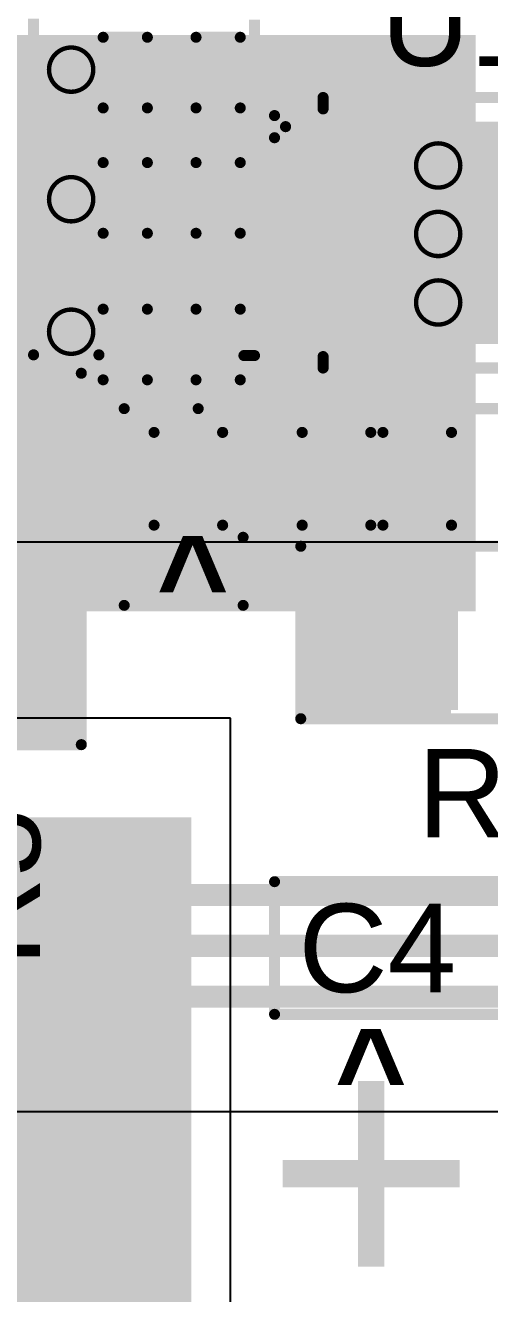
# Model space of a CAD drawing. Header units: inches. Extents: x -115 to 191, y -11 to 41.
# Drawn here: x -52.15 to -46.82, y 2.88 to 17.45 of the extents above; entities that cross this region are included whole.
import ezdxf

# ---------------------------------------------------------------- set-up
doc = ezdxf.new("R2010")
doc.units = ezdxf.units.IN
for name, color, linetype in [('Bottom Layer', 5, 'Continuous'), ('Bottom Overlay', 54, 'Continuous'), ('Bottom Paste', 16, 'Continuous'), ('Bottom Solder', 6, 'Continuous'), ('Drill Drawing', 1, 'Continuous'), ('Top Layer', 1, 'Continuous'), ('Top Overlay', 2, 'Continuous'), ('Top Paste', 8, 'Continuous'), ('Top Solder', 216, 'Continuous'), ('Via Holes', 16, 'Continuous')]:
    doc.layers.add(name, color=color, linetype=linetype)
doc.styles.add('Arial', font='', dxfattribs={"height": 0.2})
doc.styles.add('Arial_Bold', font='', dxfattribs={"height": 0.2})
doc.styles.get('Arial').set_extended_font_data('Arial')
doc.styles.get('Arial_Bold').set_extended_font_data('Arial', bold=True)

# ---------------------------------------------------------------- blocks, each defined once
blk = doc.blocks.new('TDFN_14_EP_3_3__3')
at = {"layer": 'Top Layer'}
for points in [[(-1.835, 1.31), (-1.135, 1.31), (-1.135, 1.09), (-1.835, 1.09)], [(-0.89, 1.175), (0.89, 1.175), (0.89, -1.175), (-0.89, -1.175)], [(1.135, 1.31), (1.835, 1.31), (1.835, 1.09), (1.135, 1.09)], [(-1.835, 0.91), (-1.135, 0.91), (-1.135, 0.69), (-1.835, 0.69)], [(1.135, 0.91), (1.835, 0.91), (1.835, 0.69), (1.135, 0.69)], [(-1.835, 0.51), (-1.135, 0.51), (-1.135, 0.29), (-1.835, 0.29)], [(1.135, 0.51), (1.835, 0.51), (1.835, 0.29), (1.135, 0.29)], [(-1.835, 0.11), (-1.135, 0.11), (-1.135, -0.11), (-1.835, -0.11)], [(1.135, 0.11), (1.835, 0.11), (1.835, -0.11), (1.135, -0.11)], [(-1.835, -0.29), (-1.135, -0.29), (-1.135, -0.51), (-1.835, -0.51)], [(1.135, -0.29), (1.835, -0.29), (1.835, -0.51), (1.135, -0.51)], [(-1.835, -0.69), (-1.135, -0.69), (-1.135, -0.91), (-1.835, -0.91)], [(1.135, -0.69), (1.835, -0.69), (1.835, -0.91), (1.135, -0.91)], [(-1.835, -1.09), (-1.135, -1.09), (-1.135, -1.31), (-1.835, -1.31)], [(1.135, -1.09), (1.835, -1.09), (1.835, -1.31), (1.135, -1.31)]]:
    blk.add_hatch(color=1, dxfattribs=at).paths.add_polyline_path(points)
at = {"layer": 'Top Paste'}
for points in [[(-1.835, 1.31), (-1.135, 1.31), (-1.135, 1.09), (-1.835, 1.09)], [(1.135, 1.31), (1.835, 1.31), (1.835, 1.09), (1.135, 1.09)], [(-1.835, 0.91), (-1.135, 0.91), (-1.135, 0.69), (-1.835, 0.69)], [(1.135, 0.91), (1.835, 0.91), (1.835, 0.69), (1.135, 0.69)], [(-1.835, 0.51), (-1.135, 0.51), (-1.135, 0.29), (-1.835, 0.29)], [(1.135, 0.51), (1.835, 0.51), (1.835, 0.29), (1.135, 0.29)], [(-1.835, 0.11), (-1.135, 0.11), (-1.135, -0.11), (-1.835, -0.11)], [(1.135, 0.11), (1.835, 0.11), (1.835, -0.11), (1.135, -0.11)], [(-1.835, -0.29), (-1.135, -0.29), (-1.135, -0.51), (-1.835, -0.51)], [(1.135, -0.29), (1.835, -0.29), (1.835, -0.51), (1.135, -0.51)], [(-1.835, -0.69), (-1.135, -0.69), (-1.135, -0.91), (-1.835, -0.91)], [(1.135, -0.69), (1.835, -0.69), (1.835, -0.91), (1.135, -0.91)], [(-1.835, -1.09), (-1.135, -1.09), (-1.135, -1.31), (-1.835, -1.31)], [(1.135, -1.09), (1.835, -1.09), (1.835, -1.31), (1.135, -1.31)]]:
    blk.add_hatch(color=8, dxfattribs=at).paths.add_polyline_path(points)
at = {"layer": 'Top Solder'}
for points in [[(-1.937, 1.412), (-1.033, 1.412), (-1.033, 0.988), (-1.937, 0.988)], [(1.033, 1.412), (1.937, 1.412), (1.937, 0.988), (1.033, 0.988)], [(-0.992, 1.277), (0.992, 1.277), (0.992, -1.277), (-0.992, -1.277)], [(-1.937, 1.012), (-1.033, 1.012), (-1.033, 0.588), (-1.937, 0.588)], [(1.033, 1.012), (1.937, 1.012), (1.937, 0.588), (1.033, 0.588)], [(-1.937, 0.612), (-1.033, 0.612), (-1.033, 0.188), (-1.937, 0.188)], [(1.033, 0.612), (1.937, 0.612), (1.937, 0.188), (1.033, 0.188)], [(-1.937, 0.212), (-1.033, 0.212), (-1.033, -0.212), (-1.937, -0.212)], [(1.033, 0.212), (1.937, 0.212), (1.937, -0.212), (1.033, -0.212)], [(-1.937, -0.188), (-1.033, -0.188), (-1.033, -0.612), (-1.937, -0.612)], [(1.033, -0.188), (1.937, -0.188), (1.937, -0.612), (1.033, -0.612)], [(-1.937, -0.588), (-1.033, -0.588), (-1.033, -1.012), (-1.937, -1.012)], [(1.033, -0.588), (1.937, -0.588), (1.937, -1.012), (1.033, -1.012)], [(-1.937, -0.988), (-1.033, -0.988), (-1.033, -1.412), (-1.937, -1.412)], [(1.033, -0.988), (1.937, -0.988), (1.937, -1.412), (1.033, -1.412)]]:
    blk.add_hatch(color=216, dxfattribs=at).paths.add_polyline_path(points)
at = {"layer": 'Top Overlay', "const_width": 0.127}
for points in [[(-1.55, 1.554), (1.55, 1.554)], [(-1.55, 1.423), (-1.55, 1.543)], [(1.55, 1.423), (1.55, 1.543)], [(-2.108, 1.092), (-2.108, 1.346)], [(-2.108, 1.346), (-1.981, 1.219)], [(-2.108, 1.092), (-1.981, 1.219)], [(-1.55, -1.543), (-1.55, -1.423)], [(1.55, -1.543), (1.55, -1.423)], [(-1.55, -1.554), (1.55, -1.554)]]:
    blk.add_lwpolyline(points, dxfattribs=at)
at = {"layer": 'Top Overlay', "const_width": 0.0635}
for points in [[(-1.582, 1.554, 1), (-1.518, 1.554, 1)], [(-1.582, 1.543, 1), (-1.518, 1.543, 1)], [(1.518, 1.554, 1), (1.582, 1.554, 1)], [(1.518, 1.543, 1), (1.582, 1.543, 1)], [(-1.582, 1.423, 1), (-1.518, 1.423, 1)], [(1.518, 1.423, 1), (1.582, 1.423, 1)], [(-2.14, 1.346, 1), (-2.076, 1.346, 1)], [(-2.14, 1.346, 1), (-2.076, 1.346, 1)], [(-2.013, 1.219, 1), (-1.949, 1.219, 1)], [(-2.013, 1.219, 1), (-1.949, 1.219, 1)], [(-2.14, 1.092, 1), (-2.076, 1.092, 1)], [(-2.14, 1.092, 1), (-2.076, 1.092, 1)], [(-1.582, -1.423, 1), (-1.518, -1.423, 1)], [(1.518, -1.423, 1), (1.582, -1.423, 1)], [(-1.582, -1.543, 1), (-1.518, -1.543, 1)], [(-1.582, -1.554, 1), (-1.518, -1.554, 1)], [(1.518, -1.543, 1), (1.582, -1.543, 1)], [(1.518, -1.554, 1), (1.582, -1.554, 1)]]:
    blk.add_lwpolyline(points, format="xyb", close=True, dxfattribs=at)
blk = doc.blocks.new('R___1206_6')
at = {"layer": 'Top Layer'}
for points in [[(-2.032, 0.889), (-0.508, 0.889), (-0.508, -0.889), (-2.032, -0.889)], [(0.508, 0.889), (2.032, 0.889), (2.032, -0.889), (0.508, -0.889)]]:
    blk.add_hatch(color=1, dxfattribs=at).paths.add_polyline_path(points)
at = {"layer": 'Top Paste'}
for points in [[(-2.032, 0.889), (-0.508, 0.889), (-0.508, -0.889), (-2.032, -0.889)], [(0.508, 0.889), (2.032, 0.889), (2.032, -0.889), (0.508, -0.889)]]:
    blk.add_hatch(color=8, dxfattribs=at).paths.add_polyline_path(points)
at = {"layer": 'Top Solder'}
for points in [[(-2.1336, 0.9906), (-0.4064, 0.9906), (-0.4064, -0.9906), (-2.1336, -0.9906)], [(0.4064, 0.9906), (2.1336, 0.9906), (2.1336, -0.9906), (0.4064, -0.9906)]]:
    blk.add_hatch(color=216, dxfattribs=at).paths.add_polyline_path(points)
at = {"layer": 'Top Overlay', "const_width": 0.127}
for points in [[(-2.1336, 0.9906), (-2.1336, -0.9906)], [(2.1336, 0.9906), (-2.1336, 0.9906)], [(2.1336, 0.9906), (2.1336, -0.9906)], [(2.1336, -0.9906), (-2.1336, -0.9906)]]:
    blk.add_lwpolyline(points, dxfattribs=at)
at = {"layer": 'Top Overlay', "const_width": 0.0635}
for points in [[(-2.16535, 0.9906, 1), (-2.10185, 0.9906, 1)], [(-2.16535, 0.9906, 1), (-2.10185, 0.9906, 1)], [(2.10185, 0.9906, 1), (2.16535, 0.9906, 1)], [(2.10185, 0.9906, 1), (2.16535, 0.9906, 1)], [(-2.16535, -0.9906, 1), (-2.10185, -0.9906, 1)], [(-2.16535, -0.9906, 1), (-2.10185, -0.9906, 1)], [(2.10185, -0.9906, 1), (2.16535, -0.9906, 1)], [(2.10185, -0.9906, 1), (2.16535, -0.9906, 1)]]:
    blk.add_lwpolyline(points, format="xyb", close=True, dxfattribs=at)
blk = doc.blocks.new('R___1206_7')
at = {"layer": 'Top Layer'}
for points in [[(-2.032, 0.889), (-0.508, 0.889), (-0.508, -0.889), (-2.032, -0.889)], [(0.508, 0.889), (2.032, 0.889), (2.032, -0.889), (0.508, -0.889)]]:
    blk.add_hatch(color=1, dxfattribs=at).paths.add_polyline_path(points)
at = {"layer": 'Top Paste'}
for points in [[(-2.032, 0.889), (-0.508, 0.889), (-0.508, -0.889), (-2.032, -0.889)], [(0.508, 0.889), (2.032, 0.889), (2.032, -0.889), (0.508, -0.889)]]:
    blk.add_hatch(color=8, dxfattribs=at).paths.add_polyline_path(points)
at = {"layer": 'Top Solder'}
for points in [[(-2.1336, 0.9906), (-0.4064, 0.9906), (-0.4064, -0.9906), (-2.1336, -0.9906)], [(0.4064, 0.9906), (2.1336, 0.9906), (2.1336, -0.9906), (0.4064, -0.9906)]]:
    blk.add_hatch(color=216, dxfattribs=at).paths.add_polyline_path(points)
at = {"layer": 'Top Overlay', "const_width": 0.127}
for points in [[(-2.1336, 0.9906), (2.1336, 0.9906)], [(-2.1336, 0.9906), (-2.1336, -0.9906)], [(2.1336, 0.9906), (2.1336, -0.9906)], [(-2.1336, -0.9906), (2.1336, -0.9906)]]:
    blk.add_lwpolyline(points, dxfattribs=at)
at = {"layer": 'Top Overlay', "const_width": 0.0635}
for points in [[(-2.16535, 0.9906, 1), (-2.10185, 0.9906, 1)], [(-2.16535, 0.9906, 1), (-2.10185, 0.9906, 1)], [(2.10185, 0.9906, 1), (2.16535, 0.9906, 1)], [(2.10185, 0.9906, 1), (2.16535, 0.9906, 1)], [(-2.16535, -0.9906, 1), (-2.10185, -0.9906, 1)], [(-2.16535, -0.9906, 1), (-2.10185, -0.9906, 1)], [(2.10185, -0.9906, 1), (2.16535, -0.9906, 1)], [(2.10185, -0.9906, 1), (2.16535, -0.9906, 1)]]:
    blk.add_lwpolyline(points, format="xyb", close=True, dxfattribs=at)
blk = doc.blocks.new('18650_CELL_PAD_B_12')
at = {"layer": 'Bottom Layer'}
blk.add_hatch(color=5, dxfattribs=at).paths.add_polyline_path([(5.5, 4.25), (5.5, -4.25), (-5.5, -4.25), (-5.5, 4.25)])
at = {"layer": 'Bottom Paste'}
blk.add_hatch(color=16, dxfattribs=at).paths.add_polyline_path([(5.5, 4.25), (5.5, -4.25), (-5.5, -4.25), (-5.5, 4.25)])
at = {"layer": 'Bottom Solder'}
blk.add_hatch(color=6, dxfattribs=at).paths.add_polyline_path([(5.602, 4.352), (5.602, -4.352), (-5.602, -4.352), (-5.602, 4.352)])
at = {"layer": 'Bottom Overlay', "style": 'Arial', "text_generation_flag": 2}
blk.add_text('+', height=3, rotation=180, dxfattribs=at).set_placement((6.447, 1.707))
blk = doc.blocks.new('C___0603_16')
at = {"layer": 'Top Layer'}
for points in [[(-0.381, 0.445), (-0.381, -0.445), (-1.143, -0.445), (-1.143, 0.445)], [(1.143, 0.445), (1.143, -0.445), (0.381, -0.445), (0.381, 0.445)]]:
    blk.add_hatch(color=1, dxfattribs=at).paths.add_polyline_path(points)
at = {"layer": 'Top Paste'}
for points in [[(-0.381, 0.445), (-0.381, -0.445), (-1.143, -0.445), (-1.143, 0.445)], [(1.143, 0.445), (1.143, -0.445), (0.381, -0.445), (0.381, 0.445)]]:
    blk.add_hatch(color=8, dxfattribs=at).paths.add_polyline_path(points)
at = {"layer": 'Top Solder'}
for points in [[(-0.321, 0.504), (-0.321, -0.504), (-1.203, -0.504), (-1.203, 0.504)], [(1.203, 0.504), (1.203, -0.504), (0.321, -0.504), (0.321, 0.504)]]:
    blk.add_hatch(color=216, dxfattribs=at).paths.add_polyline_path(points)
at = {"layer": 'Top Overlay', "const_width": 0.127}
for points in [[(-1.245, 0.533), (-0.457, 0.533)], [(-1.245, -0.533), (-1.245, 0.533)], [(0.457, 0.533), (1.245, 0.533)], [(1.245, -0.533), (1.245, 0.533)], [(-1.245, -0.533), (-0.457, -0.533)], [(0.457, -0.533), (1.245, -0.533)]]:
    blk.add_lwpolyline(points, dxfattribs=at)
at = {"layer": 'Top Overlay', "const_width": 0.0635}
for points in [[(-1.276, 0.533, 1), (-1.213, 0.533, 1)], [(-1.276, 0.533, 1), (-1.213, 0.533, 1)], [(-0.489, 0.533, 1), (-0.425, 0.533, 1)], [(0.425, 0.533, 1), (0.489, 0.533, 1)], [(1.213, 0.533, 1), (1.276, 0.533, 1)], [(1.213, 0.533, 1), (1.276, 0.533, 1)], [(-1.276, -0.533, 1), (-1.213, -0.533, 1)], [(-1.276, -0.533, 1), (-1.213, -0.533, 1)], [(-0.489, -0.533, 1), (-0.425, -0.533, 1)], [(0.425, -0.533, 1), (0.489, -0.533, 1)], [(1.213, -0.533, 1), (1.276, -0.533, 1)], [(1.213, -0.533, 1), (1.276, -0.533, 1)]]:
    blk.add_lwpolyline(points, format="xyb", close=True, dxfattribs=at)
blk = doc.blocks.new('C___0603_17')
at = {"layer": 'Top Layer'}
for points in [[(-0.381, 0.445), (-0.381, -0.445), (-1.143, -0.445), (-1.143, 0.445)], [(1.143, 0.445), (1.143, -0.445), (0.381, -0.445), (0.381, 0.445)]]:
    blk.add_hatch(color=1, dxfattribs=at).paths.add_polyline_path(points)
at = {"layer": 'Top Paste'}
for points in [[(-0.381, 0.445), (-0.381, -0.445), (-1.143, -0.445), (-1.143, 0.445)], [(1.143, 0.445), (1.143, -0.445), (0.381, -0.445), (0.381, 0.445)]]:
    blk.add_hatch(color=8, dxfattribs=at).paths.add_polyline_path(points)
at = {"layer": 'Top Solder'}
for points in [[(-0.321, 0.504), (-0.321, -0.504), (-1.203, -0.504), (-1.203, 0.504)], [(1.203, 0.504), (1.203, -0.504), (0.321, -0.504), (0.321, 0.504)]]:
    blk.add_hatch(color=216, dxfattribs=at).paths.add_polyline_path(points)
at = {"layer": 'Top Overlay', "const_width": 0.127}
for points in [[(-1.245, 0.533), (-0.457, 0.533)], [(-1.245, -0.533), (-1.245, 0.533)], [(0.457, 0.533), (1.245, 0.533)], [(1.245, -0.533), (1.245, 0.533)], [(-1.245, -0.533), (-0.457, -0.533)], [(0.457, -0.533), (1.245, -0.533)]]:
    blk.add_lwpolyline(points, dxfattribs=at)
at = {"layer": 'Top Overlay', "const_width": 0.0635}
for points in [[(-1.276, 0.533, 1), (-1.213, 0.533, 1)], [(-1.276, 0.533, 1), (-1.213, 0.533, 1)], [(-0.489, 0.533, 1), (-0.425, 0.533, 1)], [(0.425, 0.533, 1), (0.489, 0.533, 1)], [(1.213, 0.533, 1), (1.276, 0.533, 1)], [(1.213, 0.533, 1), (1.276, 0.533, 1)], [(-1.276, -0.533, 1), (-1.213, -0.533, 1)], [(-1.276, -0.533, 1), (-1.213, -0.533, 1)], [(-0.489, -0.533, 1), (-0.425, -0.533, 1)], [(0.425, -0.533, 1), (0.489, -0.533, 1)], [(1.213, -0.533, 1), (1.276, -0.533, 1)], [(1.213, -0.533, 1), (1.276, -0.533, 1)]]:
    blk.add_lwpolyline(points, format="xyb", close=True, dxfattribs=at)
blk = doc.blocks.new('C___0402_18')
at = {"layer": 'Top Layer'}
for points in [[(-0.699, -0.318), (-0.699, 0.318), (-0.241, 0.318), (-0.241, -0.318)], [(0.241, -0.318), (0.241, 0.318), (0.699, 0.318), (0.699, -0.318)]]:
    blk.add_hatch(color=1, dxfattribs=at).paths.add_polyline_path(points)
at = {"layer": 'Top Paste'}
for points in [[(-0.699, -0.318), (-0.699, 0.318), (-0.241, 0.318), (-0.241, -0.318)], [(0.241, -0.318), (0.241, 0.318), (0.699, 0.318), (0.699, -0.318)]]:
    blk.add_hatch(color=8, dxfattribs=at).paths.add_polyline_path(points)
at = {"layer": 'Top Solder'}
for points in [[(-0.758, -0.377), (-0.758, 0.377), (-0.181, 0.377), (-0.181, -0.377)], [(0.181, -0.377), (0.181, 0.377), (0.758, 0.377), (0.758, -0.377)]]:
    blk.add_hatch(color=216, dxfattribs=at).paths.add_polyline_path(points)
at = {"layer": 'Top Overlay', "const_width": 0.127}
for points in [[(-0.787, -0.406), (-0.787, 0.406)], [(-0.787, 0.406), (-0.279, 0.406)], [(0.279, 0.406), (0.787, 0.406)], [(0.787, -0.406), (0.787, 0.406)], [(-0.787, -0.406), (-0.279, -0.406)], [(0.279, -0.406), (0.787, -0.406)]]:
    blk.add_lwpolyline(points, dxfattribs=at)
at = {"layer": 'Top Overlay', "const_width": 0.0635}
for points in [[(-0.819, 0.406, 1), (-0.756, 0.406, 1)], [(-0.819, 0.406, 1), (-0.756, 0.406, 1)], [(-0.311, 0.406, 1), (-0.248, 0.406, 1)], [(0.248, 0.406, 1), (0.311, 0.406, 1)], [(0.756, 0.406, 1), (0.819, 0.406, 1)], [(0.756, 0.406, 1), (0.819, 0.406, 1)], [(-0.819, -0.406, 1), (-0.756, -0.406, 1)], [(-0.819, -0.406, 1), (-0.756, -0.406, 1)], [(-0.311, -0.406, 1), (-0.248, -0.406, 1)], [(0.248, -0.406, 1), (0.311, -0.406, 1)], [(0.756, -0.406, 1), (0.819, -0.406, 1)], [(0.756, -0.406, 1), (0.819, -0.406, 1)]]:
    blk.add_lwpolyline(points, format="xyb", close=True, dxfattribs=at)
blk = doc.blocks.new('C___0402_19')
at = {"layer": 'Top Layer'}
for points in [[(-0.699, -0.318), (-0.699, 0.318), (-0.241, 0.318), (-0.241, -0.318)], [(0.241, -0.318), (0.241, 0.318), (0.699, 0.318), (0.699, -0.318)]]:
    blk.add_hatch(color=1, dxfattribs=at).paths.add_polyline_path(points)
at = {"layer": 'Top Paste'}
for points in [[(-0.699, -0.318), (-0.699, 0.318), (-0.241, 0.318), (-0.241, -0.318)], [(0.241, -0.318), (0.241, 0.318), (0.699, 0.318), (0.699, -0.318)]]:
    blk.add_hatch(color=8, dxfattribs=at).paths.add_polyline_path(points)
at = {"layer": 'Top Solder'}
for points in [[(-0.758, -0.377), (-0.758, 0.377), (-0.181, 0.377), (-0.181, -0.377)], [(0.181, -0.377), (0.181, 0.377), (0.758, 0.377), (0.758, -0.377)]]:
    blk.add_hatch(color=216, dxfattribs=at).paths.add_polyline_path(points)
at = {"layer": 'Top Overlay', "const_width": 0.127}
for points in [[(-0.787, -0.406), (-0.787, 0.406)], [(-0.787, 0.406), (-0.279, 0.406)], [(0.279, 0.406), (0.787, 0.406)], [(0.787, -0.406), (0.787, 0.406)], [(-0.787, -0.406), (-0.279, -0.406)], [(0.279, -0.406), (0.787, -0.406)]]:
    blk.add_lwpolyline(points, dxfattribs=at)
at = {"layer": 'Top Overlay', "const_width": 0.0635}
for points in [[(-0.819, 0.406, 1), (-0.756, 0.406, 1)], [(-0.819, 0.406, 1), (-0.756, 0.406, 1)], [(-0.311, 0.406, 1), (-0.248, 0.406, 1)], [(0.248, 0.406, 1), (0.311, 0.406, 1)], [(0.756, 0.406, 1), (0.819, 0.406, 1)], [(0.756, 0.406, 1), (0.819, 0.406, 1)], [(-0.819, -0.406, 1), (-0.756, -0.406, 1)], [(-0.819, -0.406, 1), (-0.756, -0.406, 1)], [(-0.311, -0.406, 1), (-0.248, -0.406, 1)], [(0.248, -0.406, 1), (0.311, -0.406, 1)], [(0.756, -0.406, 1), (0.819, -0.406, 1)], [(0.756, -0.406, 1), (0.819, -0.406, 1)]]:
    blk.add_lwpolyline(points, format="xyb", close=True, dxfattribs=at)
blk = doc.blocks.new('C___0402_20')
at = {"layer": 'Top Layer'}
for points in [[(-0.699, -0.318), (-0.699, 0.318), (-0.241, 0.318), (-0.241, -0.318)], [(0.241, -0.318), (0.241, 0.318), (0.699, 0.318), (0.699, -0.318)]]:
    blk.add_hatch(color=1, dxfattribs=at).paths.add_polyline_path(points)
at = {"layer": 'Top Paste'}
for points in [[(-0.699, -0.318), (-0.699, 0.318), (-0.241, 0.318), (-0.241, -0.318)], [(0.241, -0.318), (0.241, 0.318), (0.699, 0.318), (0.699, -0.318)]]:
    blk.add_hatch(color=8, dxfattribs=at).paths.add_polyline_path(points)
at = {"layer": 'Top Solder'}
for points in [[(-0.758, -0.377), (-0.758, 0.377), (-0.181, 0.377), (-0.181, -0.377)], [(0.181, -0.377), (0.181, 0.377), (0.758, 0.377), (0.758, -0.377)]]:
    blk.add_hatch(color=216, dxfattribs=at).paths.add_polyline_path(points)
at = {"layer": 'Top Overlay', "const_width": 0.127}
for points in [[(-0.787, -0.406), (-0.787, 0.406)], [(-0.787, 0.406), (-0.279, 0.406)], [(0.279, 0.406), (0.787, 0.406)], [(0.787, -0.406), (0.787, 0.406)], [(-0.787, -0.406), (-0.279, -0.406)], [(0.279, -0.406), (0.787, -0.406)]]:
    blk.add_lwpolyline(points, dxfattribs=at)
at = {"layer": 'Top Overlay', "const_width": 0.0635}
for points in [[(-0.819, 0.406, 1), (-0.756, 0.406, 1)], [(-0.819, 0.406, 1), (-0.756, 0.406, 1)], [(-0.311, 0.406, 1), (-0.248, 0.406, 1)], [(0.248, 0.406, 1), (0.311, 0.406, 1)], [(0.756, 0.406, 1), (0.819, 0.406, 1)], [(0.756, 0.406, 1), (0.819, 0.406, 1)], [(-0.819, -0.406, 1), (-0.756, -0.406, 1)], [(-0.819, -0.406, 1), (-0.756, -0.406, 1)], [(-0.311, -0.406, 1), (-0.248, -0.406, 1)], [(0.248, -0.406, 1), (0.311, -0.406, 1)], [(0.756, -0.406, 1), (0.819, -0.406, 1)], [(0.756, -0.406, 1), (0.819, -0.406, 1)]]:
    blk.add_lwpolyline(points, format="xyb", close=True, dxfattribs=at)

msp = doc.modelspace()

# ---------------------------------------------------------------- hatches: boundary and pattern name
at = {"layer": 'Bottom Layer'}
for points in [[(-53.899, 10.719), (-46.979, 10.719), (-46.979, 17.34), (-53.899, 17.34)], [(-63.387, -0.415), (-50.35, -0.415), (-50.35, 8.25), (-63.387, 8.25)]]:
    msp.add_hatch(color=5, dxfattribs=at).paths.add_polyline_path(points)
h = msp.add_hatch(color=5, dxfattribs=at)
edge = h.paths.add_edge_path()
edge.add_arc((-51.627, 16.942), 0.3, 0, 360)
h = msp.add_hatch(color=5, dxfattribs=at)
edge = h.paths.add_edge_path()
edge.add_arc((-47.411, 15.841), 0.3, 0, 360)
h = msp.add_hatch(color=5, dxfattribs=at)
edge = h.paths.add_edge_path()
edge.add_arc((-51.627, 15.453), 0.3, 0, 360)
h = msp.add_hatch(color=5, dxfattribs=at)
edge = h.paths.add_edge_path()
edge.add_arc((-47.411, 15.054), 0.3, 0, 360)
h = msp.add_hatch(color=5, dxfattribs=at)
edge = h.paths.add_edge_path()
edge.add_arc((-47.411, 14.267), 0.3, 0, 360)
h = msp.add_hatch(color=5, dxfattribs=at)
edge = h.paths.add_edge_path()
edge.add_arc((-51.627, 13.931), 0.3, 0, 360)
at = {"layer": 'Top Layer'}
h = msp.add_hatch(color=1, dxfattribs=at)
edge = h.paths.add_edge_path()
edge.add_arc((-51.627, 16.942), 0.3, 0, 360)
h = msp.add_hatch(color=1, dxfattribs=at)
edge = h.paths.add_edge_path()
edge.add_arc((-47.411, 15.841), 0.3, 0, 360)
h = msp.add_hatch(color=1, dxfattribs=at)
edge = h.paths.add_edge_path()
edge.add_arc((-51.627, 15.453), 0.3, 0, 360)
h = msp.add_hatch(color=1, dxfattribs=at)
edge = h.paths.add_edge_path()
edge.add_arc((-47.411, 15.054), 0.3, 0, 360)
h = msp.add_hatch(color=1, dxfattribs=at)
edge = h.paths.add_edge_path()
edge.add_arc((-47.411, 14.267), 0.3, 0, 360)
for points in [[(-49.049, 9.586), (-48.318, 9.586), (-48.318, 14.317), (-49.049, 14.317)], [(-51.181, 13.462), (-50.698, 13.462), (-50.698, 14.148), (-51.181, 14.148)], [(-50.206, 11.796), (-49.749, 11.796), (-49.749, 14.102), (-50.206, 14.102)], [(-53.39, 11.791), (-51.612, 11.791), (-51.612, 13.352), (-53.39, 13.352)], [(-53.39, 11.791), (-51.612, 11.791), (-51.612, 13.352), (-53.39, 13.352)], [(-53.39, 11.796), (-49.749, 11.796), (-49.749, 13.174), (-53.39, 13.174)], [(-49.049, 9.586), (-47.182, 9.586), (-47.182, 12.685), (-49.049, 12.685)], [(-49.049, 11.796), (-47.182, 11.796), (-47.182, 12.685), (-49.049, 12.685)]]:
    msp.add_hatch(color=1, dxfattribs=at).paths.add_polyline_path(points)
h = msp.add_hatch(color=1, dxfattribs=at)
edge = h.paths.add_edge_path()
edge.add_arc((-51.627, 13.931), 0.3, 0, 360)
at = {"layer": 'Via Holes'}
h = msp.add_hatch(color=7, dxfattribs=at)
edge = h.paths.add_edge_path()
edge.add_arc((-51.627, 16.942), 0.15, 0, 360)
h = msp.add_hatch(color=7, dxfattribs=at)
edge = h.paths.add_edge_path()
edge.add_arc((-47.411, 15.841), 0.15, 0, 360)
h = msp.add_hatch(color=7, dxfattribs=at)
edge = h.paths.add_edge_path()
edge.add_arc((-51.627, 15.453), 0.15, 0, 360)
h = msp.add_hatch(color=7, dxfattribs=at)
edge = h.paths.add_edge_path()
edge.add_arc((-47.411, 15.054), 0.15, 0, 360)
h = msp.add_hatch(color=7, dxfattribs=at)
edge = h.paths.add_edge_path()
edge.add_arc((-47.411, 14.267), 0.15, 0, 360)
h = msp.add_hatch(color=7, dxfattribs=at)
edge = h.paths.add_edge_path()
edge.add_arc((-51.627, 13.931), 0.15, 0, 360)

# ---------------------------------------------------------------- linework, layer by layer
at = {"layer": 'Bottom Layer'}
for p, q in [((-58.765, 11.515), (-44.685, 11.515)), ((-49.798, 9.491), (-58.765, 9.491)), ((-49.798, -0.237), (-49.798, 9.491))]:
    msp.add_line(p, q, dxfattribs=at)
at = {"layer": 'Drill Drawing'}
for points, const_width in [([(-51.373, 16.942, 1), (-51.881, 16.942, 1)], 0.0508), ([(-51.894, 16.942, 1), (-51.868, 16.942, 1)], 0.0254), ([(-51.386, 16.942, 1), (-51.36, 16.942, 1)], 0.0254), ([(-47.157, 15.841, 1), (-47.665, 15.841, 1)], 0.0508), ([(-47.677, 15.841, 1), (-47.652, 15.841, 1)], 0.0254), ([(-47.169, 15.841, 1), (-47.144, 15.841, 1)], 0.0254), ([(-51.373, 15.453, 1), (-51.881, 15.453, 1)], 0.0508), ([(-51.894, 15.453, 1), (-51.868, 15.453, 1)], 0.0254), ([(-51.386, 15.453, 1), (-51.36, 15.453, 1)], 0.0254), ([(-47.157, 15.054, 1), (-47.665, 15.054, 1)], 0.0508), ([(-47.677, 15.054, 1), (-47.652, 15.054, 1)], 0.0254), ([(-47.169, 15.054, 1), (-47.144, 15.054, 1)], 0.0254), ([(-47.157, 14.267, 1), (-47.665, 14.267, 1)], 0.0508), ([(-47.677, 14.267, 1), (-47.652, 14.267, 1)], 0.0254), ([(-47.169, 14.267, 1), (-47.144, 14.267, 1)], 0.0254), ([(-51.373, 13.931, 1), (-51.881, 13.931, 1)], 0.0508), ([(-51.894, 13.931, 1), (-51.868, 13.931, 1)], 0.0254), ([(-51.386, 13.931, 1), (-51.36, 13.931, 1)], 0.0254)]:
    msp.add_lwpolyline(points, format="xyb", close=True, dxfattribs=dict(at, const_width=const_width))
at = {"layer": 'Top Layer'}
msp.add_line((-55.158, 4.97), (-42.308, 4.97), dxfattribs=at)
for points, const_width in [([(-51.61, 16.925), (-50.958, 16.925)], 0.381), ([(-51.602, 16.942), (-51.585, 16.925)], 0.381), ([(-50.933, 16.925), (-50.916, 16.909)], 0.381), ([(-50.917, 16.908), (-50.916, 16.909)], 0.254), ([(-49.977, 16.908), (-49.108, 16.908)], 0.254), ([(-48.668, 16.285), (-48.668, 16.468)], 0.254), ([(-55.297, 16.197), (-50.052, 16.197)], 0.381), ([(-50.052, 16.197), (-49.501, 16.197)], 0.254), ([(-49.501, 16.197), (-49.172, 15.868)], 0.254), ([(-49.172, 15.868), (-48.668, 15.868)], 0.254), ([(-51.619, 15.46), (-50.95, 15.46)], 0.381), ([(-50.925, 15.46), (-50.917, 15.468)], 0.254), ([(-49.977, 15.468), (-48.668, 15.468)], 0.254), ([(-51.602, 15.453), (-51.594, 15.46)], 0.254), ([(-49.754, 14.719), (-49.405, 15.068)], 0.254), ([(-49.405, 15.068), (-48.668, 15.068)], 0.254), ([(-55.061, 14.719), (-50.052, 14.719)], 0.381), ([(-50.052, 14.719), (-49.754, 14.719)], 0.254), ([(-49.865, 13.975), (-49.172, 14.668)], 0.254), ([(-49.172, 14.668), (-48.668, 14.668)], 0.254), ([(-51.615, 13.919), (-51.01, 13.919)], 0.381), ([(-51.615, 13.919), (-51.585, 13.889)], 0.381), ([(-51.01, 13.919), (-50.942, 13.851)], 0.381), ([(-50.942, 13.784), (-50.942, 13.851)], 0.381), ([(-50.079, 13.771), (-49.876, 13.975)], 0.254), ([(-49.876, 13.975), (-49.865, 13.975)], 0.254), ([(-55.284, 7.459), (-43.118, 7.459)], 0.254), ([(-55.401, 6.875), (-42.559, 6.875)], 0.254), ([(-55.491, 6.291), (-43.042, 6.291)], 0.254)]:
    msp.add_lwpolyline(points, dxfattribs=dict(at, const_width=const_width))
for points, const_width in [([(-51.706, 16.925, 1), (-51.515, 16.925, 1)], 0.191), ([(-51.697, 16.942, 1), (-51.506, 16.942, 1)], 0.191), ([(-51.68, 16.925, 1), (-51.49, 16.925, 1)], 0.191), ([(-51.053, 16.925, 1), (-50.863, 16.925, 1)], 0.191), ([(-51.028, 16.925, 1), (-50.837, 16.925, 1)], 0.191), ([(-51.012, 16.909, 1), (-50.821, 16.909, 1)], 0.191), ([(-50.98, 16.908, 1), (-50.853, 16.908, 1)], 0.127), ([(-50.98, 16.909, 1), (-50.853, 16.909, 1)], 0.127), ([(-50.041, 16.908, 1), (-49.914, 16.908, 1)], 0.127), ([(-49.172, 16.908, 1), (-49.045, 16.908, 1)], 0.127), ([(-49.172, 16.908, 1), (-49.045, 16.908, 1)], 0.127), ([(-48.732, 16.468, 1), (-48.605, 16.468, 1)], 0.127), ([(-48.732, 16.468, 1), (-48.605, 16.468, 1)], 0.127), ([(-50.148, 16.197, 1), (-49.957, 16.197, 1)], 0.191), ([(-50.116, 16.197, 1), (-49.989, 16.197, 1)], 0.127), ([(-49.564, 16.197, 1), (-49.437, 16.197, 1)], 0.127), ([(-49.564, 16.197, 1), (-49.437, 16.197, 1)], 0.127), ([(-48.732, 16.285, 1), (-48.605, 16.285, 1)], 0.127), ([(-49.235, 15.868, 1), (-49.108, 15.868, 1)], 0.127), ([(-49.235, 15.868, 1), (-49.108, 15.868, 1)], 0.127), ([(-48.732, 15.868, 1), (-48.605, 15.868, 1)], 0.127), ([(-51.715, 15.46, 1), (-51.524, 15.46, 1)], 0.191), ([(-51.045, 15.46, 1), (-50.855, 15.46, 1)], 0.191), ([(-50.98, 15.468, 1), (-50.853, 15.468, 1)], 0.127), ([(-50.041, 15.468, 1), (-49.914, 15.468, 1)], 0.127), ([(-48.732, 15.468, 1), (-48.605, 15.468, 1)], 0.127), ([(-51.665, 15.453, 1), (-51.538, 15.453, 1)], 0.127), ([(-51.657, 15.46, 1), (-51.53, 15.46, 1)], 0.127), ([(-50.988, 15.46, 1), (-50.861, 15.46, 1)], 0.127), ([(-49.468, 15.068, 1), (-49.341, 15.068, 1)], 0.127), ([(-49.468, 15.068, 1), (-49.341, 15.068, 1)], 0.127), ([(-48.732, 15.068, 1), (-48.605, 15.068, 1)], 0.127), ([(-50.148, 14.719, 1), (-49.957, 14.719, 1)], 0.191), ([(-50.116, 14.719, 1), (-49.989, 14.719, 1)], 0.127), ([(-49.817, 14.719, 1), (-49.69, 14.719, 1)], 0.127), ([(-49.817, 14.719, 1), (-49.69, 14.719, 1)], 0.127), ([(-49.235, 14.668, 1), (-49.108, 14.668, 1)], 0.127), ([(-49.235, 14.668, 1), (-49.108, 14.668, 1)], 0.127), ([(-48.732, 14.668, 1), (-48.605, 14.668, 1)], 0.127), ([(-51.71, 13.919, 1), (-51.52, 13.919, 1)], 0.191), ([(-51.71, 13.919, 1), (-51.52, 13.919, 1)], 0.191), ([(-51.68, 13.889, 1), (-51.49, 13.889, 1)], 0.191), ([(-51.105, 13.919, 1), (-50.915, 13.919, 1)], 0.191), ([(-51.105, 13.919, 1), (-50.915, 13.919, 1)], 0.191), ([(-51.038, 13.851, 1), (-50.847, 13.851, 1)], 0.191), ([(-51.038, 13.851, 1), (-50.847, 13.851, 1)], 0.191), ([(-49.939, 13.975, 1), (-49.812, 13.975, 1)], 0.127), ([(-49.939, 13.975, 1), (-49.812, 13.975, 1)], 0.127), ([(-49.929, 13.975, 1), (-49.802, 13.975, 1)], 0.127), ([(-49.929, 13.975, 1), (-49.802, 13.975, 1)], 0.127), ([(-51.038, 13.784, 1), (-50.847, 13.784, 1)], 0.191), ([(-50.142, 13.771, 1), (-50.015, 13.771, 1)], 0.127)]:
    msp.add_lwpolyline(points, format="xyb", close=True, dxfattribs=dict(at, const_width=const_width))
at = {"layer": 'Top Layer', "const_width": 0.254}
msp.add_lwpolyline([(-49.108, 16.908, -0.414214), (-48.668, 16.468)], format="xyb", dxfattribs=at)
at = {"layer": 'Top Overlay', "const_width": 0.127}
for points in [[(-52.059, 13.665), (-52.059, 17.526)], [(-49.521, 13.657), (-49.521, 17.518)], [(-52.059, 13.665), (-51.308, 13.665)], [(-49.643, 13.657), (-49.53, 13.657)], [(-51.018, 10.787), (-51.018, 13.047)], [(-51.018, 13.047), (-50.168, 13.047)], [(-50.168, 13.047), (-46.014, 13.047)], [(-49.652, 10.787), (-49.652, 11.569)], [(-51.018, 10.787), (-49.652, 10.787)], [(-49.29, 7.612), (-44.726, 7.612)], [(-49.29, 6.088), (-49.29, 7.612)], [(-49.29, 6.088), (-44.726, 6.088)]]:
    msp.add_lwpolyline(points, dxfattribs=at)
at = {"layer": 'Top Overlay', "const_width": 0.0635}
for points in [[(-52.091, 13.665, 1), (-52.027, 13.665, 1)], [(-52.091, 13.665, 1), (-52.027, 13.665, 1)], [(-51.34, 13.665, 1), (-51.276, 13.665, 1)], [(-49.674, 13.657, 1), (-49.611, 13.657, 1)], [(-49.562, 13.657, 1), (-49.498, 13.657, 1)], [(-49.552, 13.657, 1), (-49.489, 13.657, 1)], [(-51.049, 13.047, 1), (-50.986, 13.047, 1)], [(-51.049, 13.047, 1), (-50.986, 13.047, 1)], [(-50.199, 13.047, 1), (-50.136, 13.047, 1)], [(-50.199, 13.047, 1), (-50.136, 13.047, 1)], [(-49.683, 11.569, 1), (-49.62, 11.569, 1)], [(-51.049, 10.787, 1), (-50.986, 10.787, 1)], [(-51.049, 10.787, 1), (-50.986, 10.787, 1)], [(-49.683, 10.787, 1), (-49.62, 10.787, 1)], [(-49.683, 10.787, 1), (-49.62, 10.787, 1)], [(-49.322, 7.612, 1), (-49.259, 7.612, 1)], [(-49.322, 7.612, 1), (-49.259, 7.612, 1)], [(-49.322, 6.088, 1), (-49.259, 6.088, 1)], [(-49.322, 6.088, 1), (-49.259, 6.088, 1)]]:
    msp.add_lwpolyline(points, format="xyb", close=True, dxfattribs=at)

# ---------------------------------------------------------------- block references
for name, p in [('C___0402_20', (-50.472, 16.908)), ('TDFN_14_EP_3_3__3', (-47.183, 15.068)), ('C___0402_19', (-50.472, 15.468)), ('C___0402_18', (-50.472, 13.784)), ('C___0603_17', (-49.43, 12.241)), ('C___0603_16', (-46.801, 12.241)), ('18650_CELL_PAD_B_12', (-55.85, 4))]:
    msp.add_blockref(name, p)
for name, p, rotation in [('R___1206_7', (-52.501, 11.32), 90), ('R___1206_6', (-46.856, 10.475), 180)]:
    msp.add_blockref(name, p, dxfattribs=dict(rotation=rotation))

# ---------------------------------------------------------------- texts
at = {"layer": 'Top Overlay'}
for s, style, p in [('U1', 'Arial', (-48.07, 16.985)), ('^ ', 'Arial_Bold', (-50.645, 10.567)), ('R6', 'Arial', (-47.647, 8.12)), ('C4', 'Arial', (-49.017, 6.342)), ('^ ', 'Arial_Bold', (-48.599, 4.904))]:
    msp.add_text(s, height=1.016, dxfattribs=dict(at, style=style)).set_placement(p)
at = {"layer": 'Top Overlay', "style": 'Arial'}
msp.add_text('R5', height=1.016, rotation=90, dxfattribs=at).set_placement((-51.983, 6.639))

doc.saveas('drawing.dxf')
